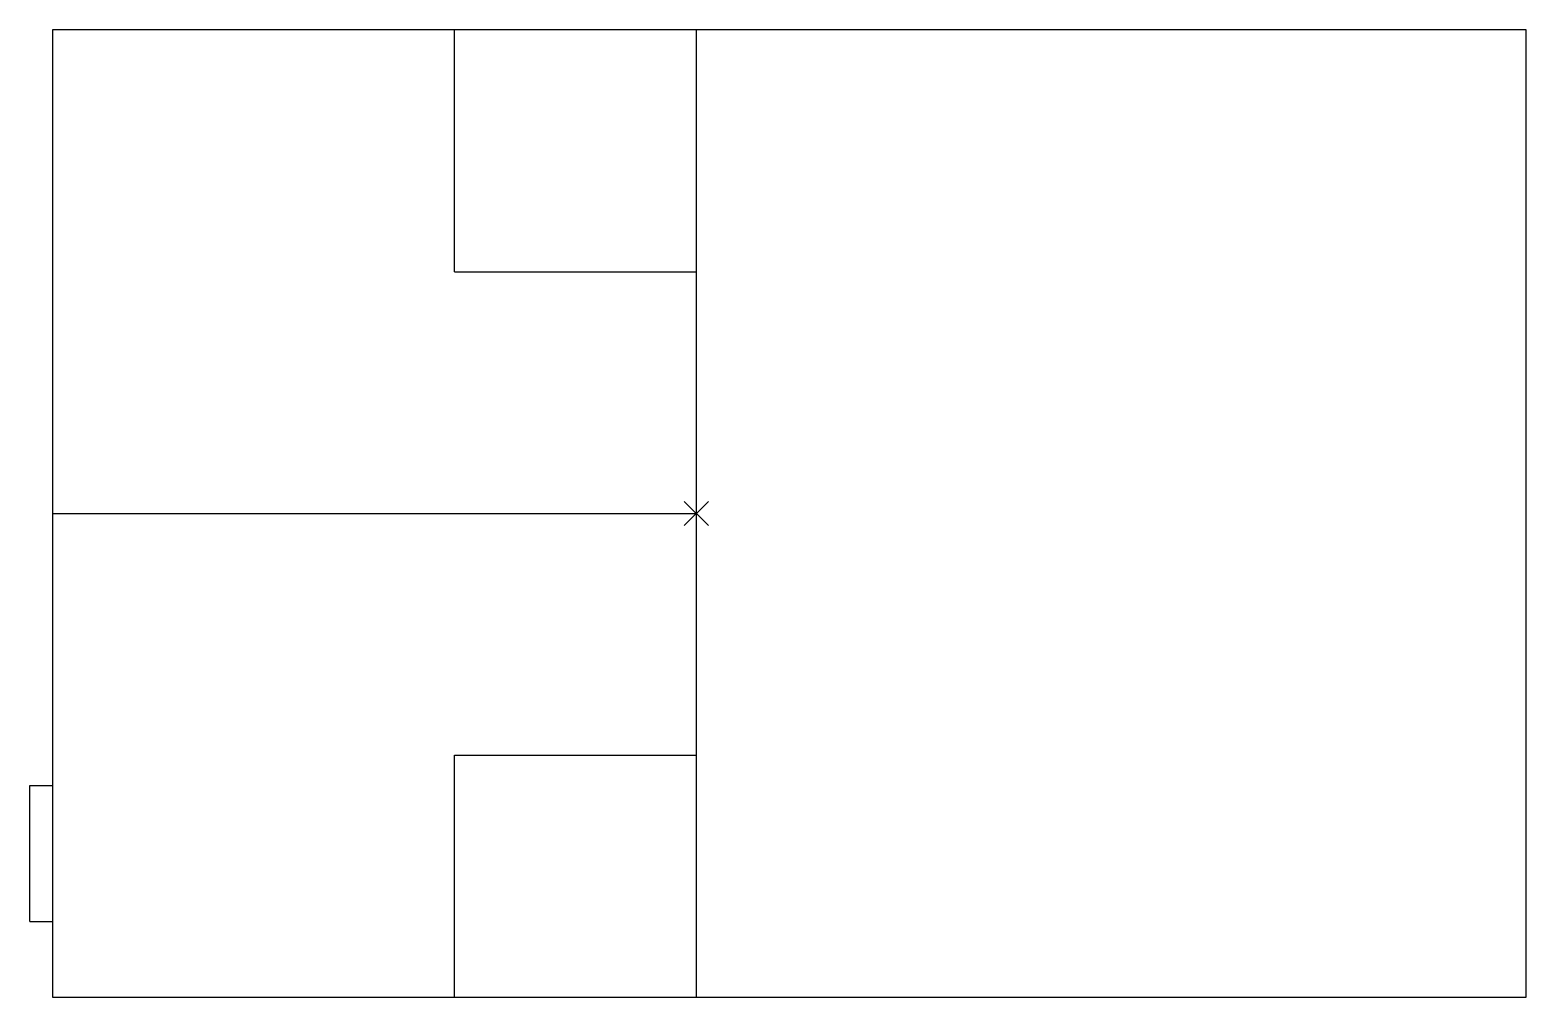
# Model space of a CAD drawing. Header units: metres. Extents: x -0.15 to 9.75, y 0 to 6.4.
import ezdxf

# ---------------------------------------------------------------- set-up
doc = ezdxf.new("R2010")
doc.units = ezdxf.units.M
for name, color, linetype in [('COURT_OUTLINE', 7, 'Continuous'), ('DOOR', 4, 'Continuous'), ('FRONT_WALL', 1, 'Continuous'), ('HALF_COURT_LINE', 5, 'Continuous'), ('SERVICE_BOX', 3, 'Continuous'), ('SHORT_LINE', 1, 'Continuous'), ('T_MARK', 2, 'Continuous')]:
    doc.layers.add(name, color=color, linetype=linetype)

msp = doc.modelspace()

# ---------------------------------------------------------------- linework, layer by layer
at = {"layer": 'COURT_OUTLINE'}
msp.add_lwpolyline([(0, 0), (9.75, 0), (9.75, 6.4), (0, 6.4), (0, 0)], close=True, dxfattribs=at)
at = {"layer": 'DOOR'}
for p, q in [((-0.15, 1.4), (0, 1.4)), ((-0.15, 0.5), (-0.15, 1.4)), ((-0.15, 0.5), (0, 0.5))]:
    msp.add_line(p, q, dxfattribs=at)
at = {"layer": 'FRONT_WALL'}
msp.add_line((9.75, 0), (9.75, 6.4), dxfattribs=at)
at = {"layer": 'HALF_COURT_LINE'}
msp.add_line((0, 3.2), (4.26, 3.2), dxfattribs=at)
at = {"layer": 'SERVICE_BOX'}
for p, q in [((2.66, 4.8), (2.66, 6.4)), ((2.66, 4.8), (4.26, 4.8)), ((2.66, 0), (2.66, 1.6)), ((2.66, 1.6), (4.26, 1.6))]:
    msp.add_line(p, q, dxfattribs=at)
at = {"layer": 'SHORT_LINE'}
msp.add_line((4.26, 0), (4.26, 6.4), dxfattribs=at)
at = {"layer": 'T_MARK'}
for p, q in [((4.18, 3.12), (4.34, 3.28)), ((4.18, 3.28), (4.34, 3.12))]:
    msp.add_line(p, q, dxfattribs=at)

doc.saveas('drawing.dxf')
